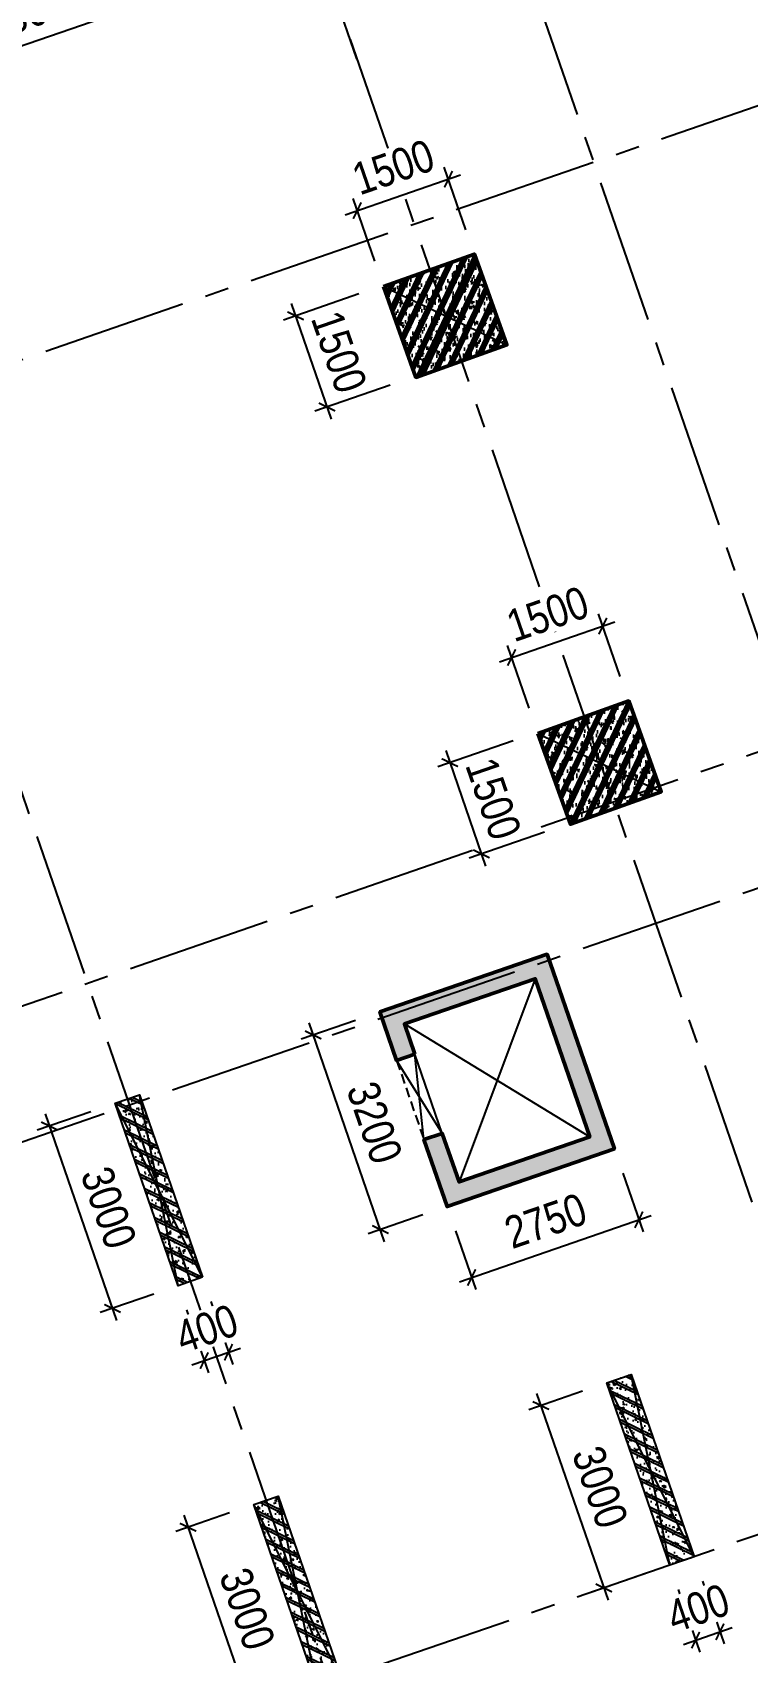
# Model space of a CAD drawing. Header units: millimetres. Extents: x -1534340 to 1713810, y -1348191 to 1114081.
# Drawn here: x 893395 to 904508, y -479346 to -454157 of the extents above; entities that cross this region are included whole.
import ezdxf
from ezdxf.xclip import XClip

# ---------------------------------------------------------------- set-up
doc = ezdxf.new("R2010")
doc.units = ezdxf.units.MM
doc.header["$LTSCALE"] = 100
doc.header["$XCLIPFRAME"] = 0
doc.header["$PDMODE"] = 32
doc.header["$PDSIZE"] = 2.5
for name, pattern in [('CENTER2', [1.125, 0.75, -0.125, 0.125, -0.125]), ('DASHED', [4.5, 3, -1.5]), ('Xref_ST_MBDV Cot vach 30.7.2022$0$DASHDOT', [1, 0.5, -0.25, 0, -0.25])]:
    doc.linetypes.add(name, pattern=pattern)
for name, color, linetype in [('ccu11-Khuat', 9, 'DASHED'), ('ccu11-Manh', 8, 'Continuous'), ('ccu11-Thay', 7, 'Continuous'), ('ccu12-Truc', 13, 'CENTER2'), ('KC2-DIM', 251, 'Continuous'), ('KT-Dim', 8, 'Continuous'), ('Xref.Asix of Basement B2$0$AUDIT_I_220805193045-5', 6, 'Continuous'), ('Xref_ST_MBDV Cot vach 30.7.2022$0$Xref_ST_MBDV Cot vach 30.7.2022|Xref_ST_MBDV Cot vach 30.7.2022|Xref_ST_MBDV Cot vach 30.7.2022|Xref_ST_MBDV Cot vach 30.7.2022|A-WALL-PATT', 251, 'Continuous'), ('Xref_ST_MBDV Cot vach 30.7.2022$0$Xref_ST_MBDV Cot vach 30.7.2022|Xref_ST_MBDV Cot vach 30.7.2022|Xref_ST_MBDV Cot vach 30.7.2022|Xref_ST_MBDV Cot vach 30.7.2022|Site_plot line', 1, 'Xref_ST_MBDV Cot vach 30.7.2022$0$DASHDOT'), ('Xref_ST_MBDV Cot vach 30.7.2022|Xref_ST_MBDV Cot vach 30.7.2022|Xref_ST_MBDV Cot vach 30.7.2022|Xref_ST_MBDV Cot vach 30.7.2022|KC-Betong', 6, 'Continuous')]:
    doc.layers.add(name, color=color, linetype=linetype)
doc.layers.add('KT-Net cot vach', color=6, linetype='Continuous', lineweight=50)
doc.styles.add('Arial Narrow', font='ARIALN.TTF')
doc.dimstyles.new('ccu12-200', dxfattribs={"dimscale": 200, "dimtxt": 2.5, "dimasz": 1, "dimexe": 1, "dimexo": 2, "dimgap": 1, "dimtad": 1, "dimdec": 0, "dimrnd": 5, "dimdsep": 46, "dimtxsty": 'Arial Narrow', "dimblk": 'ARCHTICK', "dimcen": -1, "dimdle": 1, "dimclrd": 256, "dimclre": 256, "dimclrt": 3, "dimadec": 0, "dimazin": 2, "dimtfac": 0.1, "dimtdec": 0, "dimtmove": 0, "dimatfit": 1, "dimldrblk": 'ARCHTICK', "dimfxl": 1, "dimtvp": 0.8333333333333334, "dimtolj": 1, "dimtzin": 12, "dimarcsym": 0})
pattern_1 = [(49.99999999999999, (550, -550), (286.9040730403014, -25.10085399303804), [30, -330]), (355, (550, -550), (-55.50053344520001, 300.8768534800047), [24, -264]), (100.4514, (573.908672, -552.091736), (231.4037526856086, 275.7758168243814), [25.496076, -280.4568448]), (46.18420000000001, (550, -470), (426.8964194502578, -66.20760573160723), [45, -495]), (96.6356, (585.574698, -475.5173228), (373.8650822194813, 389.6471483601767), [38.2441152, -420.6852]), (351.1842, (550, -470), (373.8647780534509, 389.6474403701299), [36, -396]), (21, (590, -490), (238.7628208473847, -161.0475562661355), [30, -330]), (326.0000000000001, (590, -490), (97.32613276863269, 290.0600180187412), [24, -264]), (71.4514, (609.8968932, -503.4206424), (336.089051432596, 129.012198683981), [25.496076, -280.4568448]), (37.50000000000001, (550, -550), (4.863942126916267, 133.1575415325246), [0, -260.8, 0, -268, 0, -265]), (7.499999999999999, (550, -550), (105.2278149768594, 157.7646847529441), [0, -152.8, 0, -254.8, 0, -101]), (327.5, (460.8, -550), (213.5289744689636, -9.021948693751902), [0, -100, 0, -312, 0, -414]), (317.5, (420.8, -550), (233.2744677369545, 40.04199293292709), [0, -130, 0, -207.2, 0, -294]), (45, (550, -550), (-120.2081528017131, 120.2081528017131), []), (45, (550, -501), (-120.2081528017131, 120.2081528017131), [])]
pattern_2 = [(49.99999999999999, (-549.9999999999709, 3049.999999999996), (286.9040730403014, -25.10085399303804), [30, -330]), (355, (-549.9999999999709, 3049.999999999996), (-55.50053344520001, 300.8768534800047), [24, -264]), (100.4514, (-526.0913279999709, 3047.908263999996), (231.4037526856086, 275.7758168243814), [25.496076, -280.4568448]), (46.18420000000001, (-549.9999999999709, 3129.999999999996), (426.8964194502578, -66.20760573160723), [45, -495]), (96.6356, (-514.4253019999708, 3124.482677199996), (373.8650822194813, 389.6471483601767), [38.2441152, -420.6852]), (351.1842, (-549.9999999999709, 3129.999999999996), (373.8647780534509, 389.6474403701299), [36, -396]), (21, (-509.9999999999709, 3109.999999999996), (238.7628208473847, -161.0475562661355), [30, -330]), (326.0000000000001, (-509.9999999999709, 3109.999999999996), (97.32613276863269, 290.0600180187412), [24, -264]), (71.4514, (-490.1031067999709, 3096.579357599996), (336.089051432596, 129.012198683981), [25.496076, -280.4568448]), (37.50000000000001, (-549.9999999999709, 3049.999999999996), (4.863942126916267, 133.1575415325246), [0, -260.8, 0, -268, 0, -265]), (7.499999999999999, (-549.9999999999709, 3049.999999999996), (105.2278149768594, 157.7646847529441), [0, -152.8, 0, -254.8, 0, -101]), (327.5, (-639.1999999999709, 3049.999999999996), (213.5289744689636, -9.021948693751902), [0, -100, 0, -312, 0, -414]), (317.5, (-679.1999999999709, 3049.999999999996), (233.2744677369545, 40.04199293292709), [0, -130, 0, -207.2, 0, -294]), (45, (-549.9999999999709, 3049.999999999996), (-120.2081528017131, 120.2081528017131), []), (45, (-549.9999999999709, 3098.999999999996), (-120.2081528017131, 120.2081528017131), [])]

# ---------------------------------------------------------------- blocks, each defined once
blk = doc.blocks.new('Xref_ST_MBDV Cot vach 30.7.2022$0$Tuong Vay01-flat-1')
at = {"layer": 'Xref_ST_MBDV Cot vach 30.7.2022$0$Xref_ST_MBDV Cot vach 30.7.2022|Xref_ST_MBDV Cot vach 30.7.2022|Xref_ST_MBDV Cot vach 30.7.2022|Xref_ST_MBDV Cot vach 30.7.2022|A-WALL-PATT'}
h = blk.add_hatch(dxfattribs=at)
h.set_pattern_fill('ACET-2D-VATLIEU04', color=256, scale=50, pattern_type=2)
h.set_pattern_definition([(49.99999999999999, (-11139561.83942936, -1407213.44759845), (-225.902473859489, 189.5546824974008), [37.49999998626113, -412.4999998488724]), (355, (-11139561.83942936, -1407213.44759845), (32.12721218541265, 367.2157156157773), [29.99999999490911, -329.9999999440002]), (100.4514, (-11139531.95358936, -1407216.06226845), (-341.2315265778452, -62.9441868767608), [31.87009499667636, -350.57105596344]), (46.18420000000001, (-11139561.83942936, -1407113.44759845), (-319.1804974675179, 306.2520974436775), [56.24999996954708, -618.749999665018]), (96.6356, (-11139517.37105686, -1407120.34425195), (-516.9959221575409, -60.14402179722674), [47.80514400473094, -525.8565000520404]), (351.1842, (-11139561.83942936, -1407113.44759845), (84.74077420309186, 546.3954293043353), [45.00000000792112, -495.0000000871323]), (21, (-11139511.83942936, -1407138.44759845), (-105.6808218676597, 275.3079533968121), [37.49999999934682, -412.499999992815]), (326.0000000000001, (-11139511.83942936, -1407138.44759845), (206.1288045682013, 305.5985201385338), [30.00000001746614, -330.0000001921275]), (71.4514, (-11139486.96831286, -1407155.22340145), (-328.9637652803212, 110.3801005582791), [31.87009499870726, -350.5710559857798]), (37.50000000000001, (-11139561.83942936, -1407213.44759845), (-78.13452938385308, 101.8269011885859), [0, -325.9999998517854, 0, -334.9999998476936, 0, -331.2499998493985]), (7.499999999999999, (-11139561.83942936, -1407213.44759845), (-23.27934638224542, 176.8241910238285), [0, -191.0000000278261, 0, -318.5000000464012, 0, -126.2500000183929]), (327.5, (-11139673.33942936, -1407213.44759845), (71.94441751949489, 112.9301145330537), [0, -125.0000000614986, 0, -390.0000001918756, 0, -517.5000002546042]), (317.5, (-11139723.33942936, -1407213.44759845), (158.0205495897681, 172.4491691102739), [0, -162.4999999478019, 0, -258.9999999168043, 0, -367.4999998819521]), (45, (-11139561.83942936, -1407213.44759845), (-150.2601910028607, 150.2601910026278), []), (45, (-11139561.83942936, -1407152.19759845), (-150.2601910028607, 150.2601910026278), [])])
h.paths.add_polyline_path([(-82665.42454257607, -118500.0088302612), (-81837.41861176863, -121132.0343658989), (-80902.71611081436, -123728.0834242017), (-79862.87874617614, -126283.8385967175), (-78719.63840653747, -128795.0430432414), (-77474.89874527603, -131257.5152608277), (-76130.7324262727, -133667.1548922951), (-74689.37767251953, -136019.9495540815), (-73153.2345392555, -138311.981517314), (-71524.86091735773, -140539.4342316107), (-69806.96827445179, -142698.5986796832), (-68002.4171395041, -144785.8795539467), (-66114.21234000102, -146797.8012427511), (-64145.497998368, -148731.0136179249), (-62099.55229647644, -150582.2976132843), (-59979.78201714717, -152348.5705846979), (-57789.71687134914, -154026.8914431464), (-55533.00362077914, -155614.4655520306), (-53213.40000534989, -157108.6493807235), (-50834.76848621853, -158506.954906286), (-48401.06981415115, -159807.0537564463), (-45916.35643433966, -161006.7810866404), (-43384.76573854871, -162104.1391847725), (-40810.51317570359, -163097.3007977149), (-38197.88523275405, -163984.6121738681), (-35551.23229684308, -164764.5958169776), (-32874.96141154505, -165435.9529462866), (-30173.5289383363, -165997.5656592443), (-27451.44813587703, -166448.4963081502), (-24701.85157574899, -166789.3238736566), (-4396.734290909022, -168938.2567786218), (36420.01678077132, -167648.2249503911), (41836.4863632936, -160718.6374020646), (12445.38596707024, -24367.66042796941), (8472.910947457654, -9248.974452903174), (-4718.707271176856, -5521.400683149928), (-10557.45827306993, -9946.818014640827), (-34021.18647153303, -27848.24941525888), (-39776.65152562223, -32008.57135346811), (-41248.85870469548, -35293.77142358455), (-45787.31564925052, -38574.38242801698), (-49368.4870454669, -38942.00303377653), (-57644.18705056235, -44924.06981060421), (-59844.65461433306, -46601.45355761005), (-61968.93197572604, -48362.30333496258), (-64019.60134904832, -50208.3517090485), (-65993.2459566202, -52136.53199238679), (-67886.59205765836, -54143.61763671576), (-69696.47008413821, -56226.27801198442), (-71419.8706161473, -58381.05012253253), (-73053.93764149398, -60604.33085121214), (-74595.93274202198, -62892.42844269238), (-76043.29574720934, -65241.53179885377), (-77393.615911806, -67647.72832025355), (-78644.64476583898, -70107.01135663176), (-79794.29917307012, -72615.28586126259), (-80840.66479975358, -75168.37520986283), (-81781.99930225872, -77762.02815519366), (-82616.73522835784, -80391.9259061541), (-83343.48262714595, -83053.68931881292), (-83961.03136360087, -85742.88618860021), (-84468.3531336058, -88455.03863057657), (-84864.60300002433, -91185.62932156771), (-85149.1148865223, -93930.11565387133), (-85321.41487544402, -96683.60341540864), (-85381.30445068702, -99529.50948559865), (-85328.50406530127, -102200.8374458619), (-85163.21024433896, -104955.3926120612), (-84885.69993967563, -107700.5945179402), (-84496.42936686985, -110432.1923394061), (-83996.04728951491, -113145.6335586284), (-83385.3738030456, -115836.3975027683)], flags=16)
h.paths.add_polyline_path([(-83625.45879450254, -118780.6341908188), (-82785.20518665202, -121451.592054751), (-81836.67593448795, -124086.0436255364), (-80781.45706173405, -126679.6041032514), (-79621.30565389246, -129227.9548506811), (-78358.15352366865, -131726.8525110248), (-76994.10399421491, -134172.1360737709), (-75531.42839684151, -136559.7338032422), (-73972.56228888594, -138885.6700187323), (-72320.10139823705, -141146.0717144171), (-70576.79730102606, -143337.1750085717), (-68745.55283991061, -145455.3314108832), (-66829.41729043424, -147497.0138977058), (-64831.58128353581, -149458.8227850739), (-62755.37149274349, -151337.4913895966), (-60604.24509477988, -153129.8914679771), (-58381.7840128839, -154833.0384259534), (-56091.68895242736, -156444.0962880657), (-53737.77323871478, -157960.3824199464), (-51323.95646727085, -159379.3719952791), (-48854.25797718205, -160698.7021999834), (-46332.79015832208, -161916.1761666269), (-43763.75160367042, -163029.7666325136), (-41151.42011806555, -164037.6193153583), (-38500.14559506811, -164938.0560009221), (-35814.34277378954, -165729.5773374715), (-33098.48388773762, -166410.8653324069), (-30357.09121792205, -166980.7855469028), (-27594.72956264392, -167438.3889849058), (-24815.98988816142, -167782.8289991841), (-4433.735052675009, -169939.9255319908), (36919.56229590811, -168632.9359166666), (42912.68845487945, -160965.5998827359), (13418.22973546013, -24135.12373521132), (9294.838300889242, -8442.070929647249), (-4925.935208282433, -4423.687328800617), (-11162.76267831214, -9150.82235655561), (-34617.47974592447, -27045.37879939191), (-40579.63196872547, -31355.10398377781), (-42051.83914779872, -34640.30405389448), (-46155.98199344426, -37606.97231750819), (-49737.15338966064, -37974.59292326774), (-58240.31235744618, -44121.0777798905), (-60467.11885703541, -45818.53930653841), (-62622.81900685839, -47605.43596977205), (-64703.8232677374, -49478.79233927629), (-66706.66158131324, -51435.49383058609), (-68628.013630962, -53472.26783320424), (-70464.66541309468, -55585.73726807744), (-72213.55809716694, -57772.38228180911), (-73871.79587351345, -60028.54927773564), (-75436.60120790266, -62350.49395546387), (-76905.37393212318, -64734.34577669739), (-78275.66833624989, -67176.13529814105), (-79545.20269040763, -69671.7966022063), (-80711.86304414831, -72217.17406733404), (-81773.70674647763, -74808.02928769216), (-82728.96568063274, -77440.04813065287), (-83576.04920824617, -80108.84792049509), (-84313.5468179807, -82809.98473610263), (-84940.23047422245, -85538.9608107484), (-85455.05666192248, -88291.23202148662), (-85857.16812421381, -91062.21545574092), (-86145.88844638877, -93847.29761108034), (-86320.75738810934, -96641.83923533), (-86381.51240370423, -99528.87035845965), (-86327.91179009154, -102240.684236032), (-86160.19218073785, -105035.6641918905), (-85878.57688103244, -107821.473743778), (-85483.548480995, -110593.4755141111), (-84975.76463904232, -113347.0545681345), (-84356.0573821161, -116077.6233250971)])
at = {"layer": 'Xref_ST_MBDV Cot vach 30.7.2022$0$Xref_ST_MBDV Cot vach 30.7.2022|Xref_ST_MBDV Cot vach 30.7.2022|Xref_ST_MBDV Cot vach 30.7.2022|Xref_ST_MBDV Cot vach 30.7.2022|Site_plot line', "ltscale": 5000}
blk.add_arc((-17764.15298610739, -99528.87035845988), 69167.3594175971, 126.1463596527413, 263.7926961611879, dxfattribs=at)
blk = doc.blocks.new('_ARCHTICK')
at = {"color": 0, "linetype": 'ByBlock', "const_width": 0.15}
blk.add_lwpolyline([(-0.5, -0.5), (0.5, 0.5)], dxfattribs=at)
blk = doc.blocks.new('*D1116')
at = {"layer": 'Defpoints', "color": 0, "transparency": 16777216}
for p in [(333214.0718389305, -44362.95521297024), (333961.684839245, -46528.39200335834), (325785.2688217285, -49351.28433366482)]:
    blk.add_point(p, dxfattribs=at)
at = {"layer": 'KT-Dim', "lineweight": -2, "transparency": 16777216}
for p, q in [((324848.6057405687, -47251.11673150846), (333403.1219202494, -44297.68602611076)), ((333831.1464655257, -46150.29184072066), (333148.8026520708, -44173.90513165147)), ((325654.7304480092, -48973.18417102714), (324972.3866350279, -46996.79746332993))]:
    blk.add_line(p, q, dxfattribs=at)
at = {"layer": 'KT-Dim', "lineweight": -2, "transparency": 16777216, "xscale": 200, "yscale": 200, "zscale": 200}
for p, rotation in [((333214.0718389304, -44362.95521297038), 19.04713796363416), ((325037.6558218876, -47185.84754464884), 199.0471379636342)]:
    blk.add_blockref('_ARCHTICK', p, dxfattribs=dict(at, rotation=rotation))
at = {"layer": 'KT-Dim', "color": 3, "transparency": 16777216, "insert": (328977.2829341967, -45344.04163537067), "char_height": 500, "attachment_point": 5, "rotation": 19.047137963634164, "style": 'Arial Narrow'}
blk.add_mtext('\\A1;8650', dxfattribs=at)
blk = doc.blocks.new('*D1117')
at = {"layer": 'Defpoints', "color": 0, "transparency": 16777216}
for p in [(336002.5605383844, -43400.23470679068), (336750.1735388605, -45565.67149764695), (333961.684839245, -46528.39200335834)]:
    blk.add_point(p, dxfattribs=at)
at = {"layer": 'KT-Dim', "lineweight": -2, "transparency": 16777216}
for p, q in [((336619.6351651412, -45187.57133500927), (335937.2913515246, -43211.18462547188)), ((333025.0217576114, -44428.22439982976), (336191.6106197031, -43334.96551993118)), ((333831.1464655257, -46150.29184072066), (333148.8026520707, -44173.90513165123))]:
    blk.add_line(p, q, dxfattribs=at)
at = {"layer": 'KT-Dim', "lineweight": -2, "transparency": 16777216, "xscale": 200, "yscale": 200, "zscale": 200}
for p, rotation in [((336002.5605383842, -43400.2347067908), 19.04713796363416), ((333214.0718389303, -44362.95521297015), 199.0471379636342)]:
    blk.add_blockref('_ARCHTICK', p, dxfattribs=dict(at, rotation=rotation))
at = {"layer": 'KT-Dim', "color": 3, "transparency": 16777216, "insert": (334459.7352924449, -43451.23521644156), "char_height": 500, "attachment_point": 5, "rotation": 19.047137963634164, "style": 'Arial Narrow'}
blk.add_mtext('\\A1;2950', dxfattribs=at)
blk = doc.blocks.new('LOI-B2-T1-PN')
at = {"layer": 'KT-Net cot vach'}
h = blk.add_hatch(dxfattribs=at)
h.set_pattern_fill('1BETONG2-BOP', color=250, scale=30, style=0, pattern_type=2)
h.set_pattern_definition([(69.04713795401962, (17329.27607425116, -10971.50260310754), (209.5408150160534, 52.4275389604423), [22.49999999999968, -247.4999999999975]), (14.04713795401967, (17329.27607425116, -10971.50260310754), (-112.9888797136512, 199.7186960031902), [17.99999999999968, -197.9999999999975]), (119.4985379540196, (17346.73780785315, -10967.13364041253), (96.55213107871269, 252.1461576231357), [19.12205699999969, -210.3426335999975]), (65.23133795401962, (17309.69531820295, -10914.78757870855), (318.8479477665745, 57.54985840890612), [33.74999999999937, -371.2499999999949]), (115.6827379540196, (17336.26598341344, -10909.99177388585), (169.6772687876662, 367.7426062021764), [28.6830864, -315.5139]), (10.23133795401963, (17309.69531820295, -10914.78757870855), (169.6769816806724, 367.7427387715611), [26.99999999999998, -296.9999999999997]), (40.04713795401962, (17342.94801941467, -10919.17595678411), (208.685901516953, -55.73324418241951), [22.5, -247.5]), (245.0471379540196, (17342.94801941467, -10919.17595678411), (226.3167839920097, -37.87819630967974), [17.99999999999968, -197.9999999999975]), (90.49853795401852, (17360.33850826649, -10923.8204049003), (206.6892795315937, 173.7225965344256), [19.12205699999998, -210.3426335999998]), (86.54713795401962, (17329.27607425116, -10971.50260310754), (-73.0343233223647, 68.21249018210884), [0, -195.6, 0, -201, 0, -198.75]), (23.54713795401962, (17329.27607425116, -10971.50260310754), (43.13773376636044, 135.5289346431329), [0, -114.6, 0, -191.1, 0, -75.75]), (346.5471379540196, (17266.03882204648, -10993.33514610148), (153.5869696668104, 45.86723397553281), [0, -75, 0, -234, 0, -310.5]), (336.5471379540196, (17237.68130984716, -11003.12552412564), (155.5764329255628, 85.4834131405494), [0, -97.5, 0, -155.4, 0, -220.5]), (334.0471379540196, (17329.27607425116, -10971.50260310754), (55.79802255084359, 114.6421854267248), []), (334.0471379540196, (17317.28286117176, -10936.76465066319), (55.79802255084359, 114.6421854267248), [])])
h.paths.add_polyline_path([(25769.44210547581, -4009.780734042346), (25606.26913840417, -3537.155530718795), (27638.55751273688, -2835.511772305064), (28487.0569414869, -5293.162829644221), (26454.76856718166, -5994.806588023377), (26193.69181985594, -5238.606262686721), (25910.11669785995, -5336.51004292554), (26269.09722542623, -6376.285490257374), (28868.53584372345, -5478.834171400697), (27824.22885449324, -2454.032870068273), (25224.79023616528, -3351.484188966162), (25485.86698347982, -4107.684514281049)])
at = {"layer": 'ccu11-Khuat', "color": 6, "ltscale": 0.5}
blk.add_lwpolyline([(25485.86698347982, -4107.684514281049), (25910.11670713034, -5336.510039724992)], dxfattribs=at)
at = {"layer": 'ccu11-Thay', "color": 6, "ltscale": 0.5}
blk.add_lwpolyline([(26193.69181980845, -5238.606265068287), (25769.44210547581, -4009.780734042346)], dxfattribs=at)
at = {"layer": 'KC2-DIM', "ltscale": 0.5}
for points in [[(27638.55751273688, -2835.511772305064), (26454.76856718166, -5994.806588023377)], [(25606.26913840417, -3537.155530718795), (28487.0569414869, -5293.162829644221)], [(25910.11670713034, -5336.510039724992), (25769.4421047112, -4009.780734306318)], [(25485.86699274881, -4107.68451108085), (26193.69181907922, -5238.606262954941)]]:
    blk.add_lwpolyline(points, dxfattribs=at)
at = {"layer": 'KT-Net cot vach'}
blk.add_lwpolyline([(25769.44210547581, -4009.780734042346), (25606.26913840417, -3537.155530718795), (27638.55751273688, -2835.511772305064), (28487.0569414869, -5293.162829644221), (26454.76856718166, -5994.806588023377), (26193.69181985594, -5238.606262686721), (25910.11669785995, -5336.51004292554), (26269.09722542623, -6376.285490257374), (28868.53584372345, -5478.834171400697), (27824.22885449324, -2454.032870068273), (25224.79023616528, -3351.484188966162), (25485.86698347982, -4107.684514281049)], close=True, dxfattribs=at)
blk = doc.blocks.new('*U157')
h = blk.add_hatch()
h.set_pattern_fill('VATLIEU04', color=250, scale=40, style=0, pattern_type=2)
h.set_pattern_definition(pattern_1)
h.paths.add_polyline_path([(-475, 475), (1025, 475), (1025, -1025), (-475, -1025)])
at = {"color": 6, "ltscale": 0.25}
blk.add_lwpolyline([(-475, 475), (1025, 475), (1025, -1025), (-475, -1025)], close=True, dxfattribs=at)
at = {"layer": 'Defpoints', "linetype": 'ByBlock', "ltscale": 30}
for p, q in [((1025, 475), (-475, -1025)), ((-475, 475), (1025, -1025))]:
    blk.add_line(p, q, dxfattribs=at)
blk = doc.blocks.new('*U151')
h = blk.add_hatch()
h.set_pattern_fill('VATLIEU04', color=250, scale=40, style=0, pattern_type=2)
h.set_pattern_definition(pattern_1)
h.paths.add_polyline_path([(-475, 475), (1025, 475), (1025, -1025), (-475, -1025)])
at = {"color": 6, "ltscale": 0.25}
blk.add_lwpolyline([(-475, 475), (1025, 475), (1025, -1025), (-475, -1025)], close=True, dxfattribs=at)
at = {"layer": 'Defpoints', "linetype": 'ByBlock', "ltscale": 30}
for p, q in [((1025, 475), (-475, -1025)), ((-475, 475), (1025, -1025))]:
    blk.add_line(p, q, dxfattribs=at)
blk = doc.blocks.new('*U341')
h = blk.add_hatch()
h.set_pattern_fill('VATLIEU04', color=250, scale=40, style=0, pattern_type=2)
h.set_pattern_definition(pattern_2)
h.paths.add_polyline_path([(-475, -474.9999999999998), (-75, -475.0000000000038), (-74.9999999999709, 2524.999999999996), (-474.9999999999709, 2525)])
at = {"color": 6, "ltscale": 0.25}
blk.add_lwpolyline([(-475, -474.9999999999998), (-75, -475.0000000000038), (-74.9999999999709, 2524.999999999996), (-474.9999999999709, 2525)], close=True, dxfattribs=at)
at = {"layer": 'Defpoints', "linetype": 'ByBlock', "ltscale": 30}
for p, q in [((-75, -475.0000000000038), (-474.9999999999709, 2525)), ((-475, -474.9999999999998), (-74.9999999999709, 2524.999999999996))]:
    blk.add_line(p, q, dxfattribs=at)
blk = doc.blocks.new('*U147')
h = blk.add_hatch()
h.set_pattern_fill('VATLIEU04', color=250, scale=40, style=0, pattern_type=2)
h.set_pattern_definition(pattern_2)
h.paths.add_polyline_path([(-475, -474.9999999999998), (-75, -475.0000000000038), (-74.9999999999709, 2524.999999999996), (-474.9999999999709, 2525)])
at = {"color": 6, "ltscale": 0.25}
blk.add_lwpolyline([(-475, -474.9999999999998), (-75, -475.0000000000038), (-74.9999999999709, 2524.999999999996), (-474.9999999999709, 2525)], close=True, dxfattribs=at)
at = {"layer": 'Defpoints', "linetype": 'ByBlock', "ltscale": 30}
for p, q in [((-75, -475.0000000000038), (-474.9999999999709, 2525)), ((-475, -474.9999999999998), (-74.9999999999709, 2524.999999999996))]:
    blk.add_line(p, q, dxfattribs=at)
blk = doc.blocks.new('MBDV-B1-T1-PN')
at = {"layer": 'KT-Net cot vach', "rotation": 19.6849732125525}
for name, p in [('*U151', (25888.18390325899, 7638.490352074732, -5.460168145715594e-05)), ('*U157', (28286.79614176205, 690.9878537511686))]:
    blk.add_blockref(name, p, dxfattribs=at)
at = {"layer": 'Xref.Asix of Basement B2$0$AUDIT_I_220805193045-5', "linetype": 'ByBlock', "xscale": -0.9999999999999996, "rotation": 19.04713795400157}
blk.add_blockref('*U147', (29502.41619351669, -11528.16849046061), dxfattribs=at)
at = {"layer": 'Xref_ST_MBDV Cot vach 30.7.2022|Xref_ST_MBDV Cot vach 30.7.2022|Xref_ST_MBDV Cot vach 30.7.2022|Xref_ST_MBDV Cot vach 30.7.2022|KC-Betong', "linetype": 'ByBlock', "xscale": -0.9999999999999996, "rotation": 19.04713795400157}
for p in [(21866.08068438037, -7182.322219422087), (24019.96383572998, -13420.9749081356)]:
    blk.add_blockref('*U341', p, dxfattribs=at)
blk = doc.blocks.new('*D1064')
at = {"layer": 'Defpoints', "color": 0, "ltscale": 0.5, "transparency": 16777216}
for p in [(900262.047060218, -457603.7388486747), (898844.171450244, -458093.2577498833)]:
    blk.add_point(p, dxfattribs=at)
at = {"layer": 'KC2-DIM', "lineweight": -2, "ltscale": 0.5, "transparency": 16777216}
for p, q in [((898252.8184700891, -456993.2696470381), (900048.7942427229, -456373.212372174)), ((900131.5086865624, -457225.6386860149), (899794.4749745652, -456249.431477672)), ((898713.6330765884, -457715.1575872235), (898376.5993645912, -456738.9503788804))]:
    blk.add_line(p, q, dxfattribs=at)
at = {"layer": 'KC2-DIM', "lineweight": -2, "ltscale": 0.5, "transparency": 16777216, "xscale": 200, "yscale": 200, "zscale": 200}
for p, rotation in [((899859.744161393, -456438.4815590018), 19.04713795399314), ((898441.868551419, -456928.0004602103), 199.0471379539931)]:
    blk.add_blockref('_ARCHTICK', p, dxfattribs=dict(at, rotation=rotation))
at = {"layer": 'KC2-DIM', "color": 3, "ltscale": 0.5, "transparency": 16777216, "insert": (899002.2254602662, -456252.8812661419), "char_height": 500, "attachment_point": 5, "rotation": 19.04713795399314, "style": 'Arial Narrow', "bg_fill": 3, "box_fill_scale": 1.1, "bg_fill_color": 256, "bg_fill_true_color": 13158600, "bg_fill_transparency": 0}
blk.add_mtext('\\A1;1500', dxfattribs=at)
at = {"layer": 'Defpoints', "color": 0, "ltscale": 0.5, "transparency": 16777216}
blk.add_point((899859.744161393, -456438.4815590018), dxfattribs=at)
blk = doc.blocks.new('*D1065')
at = {"layer": 'Defpoints', "color": 0, "ltscale": 0.5, "transparency": 16777216}
for p in [(898844.171450244, -458093.2577498832), (899333.6903514526, -459511.1333598574)]:
    blk.add_point(p, dxfattribs=at)
at = {"layer": 'KC2-DIM', "lineweight": -2, "ltscale": 0.5, "transparency": 16777216}
for p, q in [((898466.0712875843, -458223.7961235389), (897294.145610049, -458628.4012707955)), ((897417.9265045511, -458374.0820026378), (898037.9837794153, -460170.0577752717)), ((898955.5901887928, -459641.671733513), (897783.6645112575, -460046.2768807696))]:
    blk.add_line(p, q, dxfattribs=at)
at = {"layer": 'KC2-DIM', "lineweight": -2, "ltscale": 0.5, "transparency": 16777216, "xscale": 200, "yscale": 200, "zscale": 200}
for p, rotation in [((897483.1956913789, -458563.1320839677), 109.0471379539931), ((897972.7145925874, -459981.0076939418), 289.0471379539931)]:
    blk.add_blockref('_ARCHTICK', p, dxfattribs=dict(at, rotation=rotation))
at = {"layer": 'KC2-DIM', "color": 3, "ltscale": 0.5, "transparency": 16777216, "insert": (898158.3148854472, -459123.4889928148), "char_height": 500, "attachment_point": 5, "rotation": 289.0471379539931, "style": 'Arial Narrow', "bg_fill": 3, "box_fill_scale": 1.1, "bg_fill_color": 256, "bg_fill_true_color": 13158600, "bg_fill_transparency": 0}
blk.add_mtext('\\A1;1500', dxfattribs=at)
at = {"layer": 'Defpoints', "color": 0, "ltscale": 0.5, "transparency": 16777216}
blk.add_point((897972.7145925874, -459981.0076939418), dxfattribs=at)
blk = doc.blocks.new('*D1026')
at = {"layer": 'Defpoints', "color": 0, "ltscale": 0.5, "transparency": 16777216}
for p in [(902660.6592987212, -464551.2413469983), (901242.783688747, -465040.7602482068)]:
    blk.add_point(p, dxfattribs=at)
at = {"layer": 'KC2-DIM', "lineweight": -2, "ltscale": 0.5, "transparency": 16777216}
for p, q in [((902530.1209250656, -464173.1411843385), (902193.0872130684, -463196.9339759955)), ((900651.4307085921, -463940.7721453618), (902447.4064812261, -463320.7148704976)), ((901112.2453150913, -464662.660085547), (900775.2116030941, -463686.4528772041))]:
    blk.add_line(p, q, dxfattribs=at)
at = {"layer": 'KC2-DIM', "lineweight": -2, "ltscale": 0.5, "transparency": 16777216, "xscale": 200, "yscale": 200, "zscale": 200}
for p, rotation in [((902258.3563998962, -463385.9840573254), 19.04713795399314), ((900840.480789922, -463875.5029585339), 199.0471379539931)]:
    blk.add_blockref('_ARCHTICK', p, dxfattribs=dict(at, rotation=rotation))
at = {"layer": 'KC2-DIM', "color": 3, "ltscale": 0.5, "transparency": 16777216, "insert": (901400.837698769, -463200.3837644657), "char_height": 500, "attachment_point": 5, "rotation": 19.04713795399314, "style": 'Arial Narrow', "bg_fill": 3, "box_fill_scale": 1.1, "bg_fill_color": 256, "bg_fill_true_color": 13158600, "bg_fill_transparency": 0}
blk.add_mtext('\\A1;1500', dxfattribs=at)
at = {"layer": 'Defpoints', "color": 0, "ltscale": 0.5, "transparency": 16777216}
blk.add_point((902258.3563998962, -463385.9840573254), dxfattribs=at)
blk = doc.blocks.new('*D1027')
at = {"layer": 'Defpoints', "color": 0, "ltscale": 0.5, "transparency": 16777216}
for p in [(901242.783688747, -465040.7602482068), (901732.3025899555, -466458.6358581809)]:
    blk.add_point(p, dxfattribs=at)
at = {"layer": 'KC2-DIM', "lineweight": -2, "ltscale": 0.5, "transparency": 16777216}
for p, q in [((900864.6835260872, -465171.2986218624), (899692.7578485521, -465575.9037691189)), ((899816.5387430543, -465321.5845009612), (900436.5960179183, -467117.5602735952)), ((901354.2024272957, -466589.1742318365), (900182.2767497606, -466993.7793790931))]:
    blk.add_line(p, q, dxfattribs=at)
at = {"layer": 'KC2-DIM', "lineweight": -2, "ltscale": 0.5, "transparency": 16777216, "xscale": 200, "yscale": 200, "zscale": 200}
for p, rotation in [((899881.807929882, -465510.6345822911), 109.0471379539931), ((900371.3268310905, -466928.5101922653), 289.0471379539931)]:
    blk.add_blockref('_ARCHTICK', p, dxfattribs=dict(at, rotation=rotation))
at = {"layer": 'KC2-DIM', "color": 3, "ltscale": 0.5, "transparency": 16777216, "insert": (900556.9271239502, -466070.9914911382), "char_height": 500, "attachment_point": 5, "rotation": 289.0471379539931, "style": 'Arial Narrow', "bg_fill": 3, "box_fill_scale": 1.1, "bg_fill_color": 256, "bg_fill_true_color": 13158600, "bg_fill_transparency": 0}
blk.add_mtext('\\A1;1500', dxfattribs=at)
at = {"layer": 'Defpoints', "color": 0, "ltscale": 0.5, "transparency": 16777216}
blk.add_point((900371.3268310905, -466928.5101922653), dxfattribs=at)
blk = doc.blocks.new('*D1093')
at = {"layer": 'Defpoints', "color": 0, "ltscale": 0.5, "transparency": 16777216}
for p in [(896835.6023519574, -477044.4809131956), (897814.6401543748, -479880.2321331437), (896791.745620568, -480233.3845568959)]:
    blk.add_point(p, dxfattribs=at)
at = {"layer": 'KC2-DIM', "lineweight": -2, "ltscale": 0.5, "transparency": 16777216}
for p, q in [((896457.5021892976, -477175.0192868513), (895623.6577368206, -477462.9025237758)), ((895747.4386313227, -477208.583255618), (896857.0148073959, -480422.4346382258)), ((897436.539991715, -480010.7705067994), (896602.6955392382, -480298.6537437238))]:
    blk.add_line(p, q, dxfattribs=at)
at = {"layer": 'KC2-DIM', "lineweight": -2, "ltscale": 0.5, "transparency": 16777216, "xscale": 200, "yscale": 200, "zscale": 200}
for p, rotation in [((895812.7078181505, -477397.6333369479), 109.0471379540027), ((896791.745620568, -480233.3845568959), 289.0471379540026)]:
    blk.add_blockref('_ARCHTICK', p, dxfattribs=dict(at, rotation=rotation))
at = {"layer": 'KC2-DIM', "color": 3, "ltscale": 0.5, "transparency": 16777216, "insert": (896732.5864628232, -478666.9280507819), "char_height": 500, "attachment_point": 5, "rotation": 289.04713795400266, "style": 'Arial Narrow', "bg_fill": 3, "box_fill_scale": 1.1, "bg_fill_color": 256, "bg_fill_true_color": 13158600, "bg_fill_transparency": 0}
blk.add_mtext('\\A1;3000', dxfattribs=at)
blk = doc.blocks.new('*D999')
at = {"layer": 'Defpoints', "color": 0, "ltscale": 0.5, "transparency": 16777216}
for p in [(902318.0547097439, -475151.6744955207), (903297.0925121616, -477987.4257154687), (902274.1979783545, -478340.5781392211)]:
    blk.add_point(p, dxfattribs=at)
at = {"layer": 'KC2-DIM', "lineweight": -2, "ltscale": 0.5, "transparency": 16777216}
for p, q in [((901939.9545470842, -475282.2128691764), (901106.1100946071, -475570.0961061008)), ((901229.8909891092, -475315.7768379431), (902339.4671651823, -478529.6282205509)), ((902918.9923495018, -478117.9640891243), (902085.1478970246, -478405.8473260489))]:
    blk.add_line(p, q, dxfattribs=at)
at = {"layer": 'KC2-DIM', "lineweight": -2, "ltscale": 0.5, "transparency": 16777216, "xscale": 200, "yscale": 200, "zscale": 200}
for p, rotation in [((901295.160175937, -475504.826919273), 109.0471379540027), ((902274.1979783545, -478340.5781392211), 289.0471379540026)]:
    blk.add_blockref('_ARCHTICK', p, dxfattribs=dict(at, rotation=rotation))
at = {"layer": 'KC2-DIM', "color": 3, "ltscale": 0.5, "transparency": 16777216, "insert": (902215.0388206098, -476774.121633107), "char_height": 500, "attachment_point": 5, "rotation": 289.04713795400266, "style": 'Arial Narrow', "bg_fill": 3, "box_fill_scale": 1.1, "bg_fill_color": 256, "bg_fill_true_color": 13158600, "bg_fill_transparency": 0}
blk.add_mtext('\\A1;3000', dxfattribs=at)
blk = doc.blocks.new('*D1000')
at = {"layer": 'Defpoints', "color": 0, "ltscale": 0.5, "transparency": 16777216}
for p in [(903297.0926072556, -477987.4261848631), (903675.1926748212, -477856.887341813)]:
    blk.add_point(p, dxfattribs=at)
at = {"layer": 'KC2-DIM', "lineweight": -2, "ltscale": 0.5, "transparency": 16777216}
for p, q in [((903805.7314972144, -478234.9873495467), (904142.8159649684, -479211.3378139393)), ((903427.6314296487, -478365.5261925968), (903764.7158974027, -479341.8766569893)), ((903510.3964823392, -479218.0960643189), (904266.5965576387, -478957.0183988758))]:
    blk.add_line(p, q, dxfattribs=at)
at = {"layer": 'KC2-DIM', "lineweight": -2, "ltscale": 0.5, "transparency": 16777216, "xscale": 200, "yscale": 200, "zscale": 200}
for p, rotation in [((903699.4464862061, -479152.8266531224), 199.0472059538776), ((904077.5465537718, -479022.2878100724), 19.04720595387755)]:
    blk.add_blockref('_ARCHTICK', p, dxfattribs=dict(at, rotation=rotation))
at = {"layer": 'KC2-DIM', "color": 3, "ltscale": 0.5, "transparency": 16777216, "insert": (903739.9151130889, -478657.1976644727), "char_height": 500, "attachment_point": 5, "rotation": 19.047205953877548, "style": 'Arial Narrow', "bg_fill": 3, "box_fill_scale": 1.1, "bg_fill_color": 256, "bg_fill_true_color": 13158600, "bg_fill_transparency": 0}
blk.add_mtext('\\A1;400', dxfattribs=at)
at = {"layer": 'Defpoints', "color": 0, "ltscale": 0.5, "transparency": 16777216}
blk.add_point((904077.5465537718, -479022.2878100724), dxfattribs=at)
blk = doc.blocks.new('*D1001')
at = {"layer": 'Defpoints', "color": 0, "ltscale": 0.5, "transparency": 16777216}
for p in [(894681.7191866371, -470805.8282293053), (895660.7569890548, -473641.5794492535), (894637.8624552481, -473994.7318730057)]:
    blk.add_point(p, dxfattribs=at)
at = {"layer": 'KC2-DIM', "lineweight": -2, "ltscale": 0.5, "transparency": 16777216}
for p, q in [((894303.6190239773, -470936.366602961), (893469.7745715007, -471224.2498398854)), ((893593.5554660028, -470969.9305717277), (894703.131642076, -474183.7819543355)), ((895282.6568263951, -473772.1178229091), (894448.8123739182, -474060.0010598336))]:
    blk.add_line(p, q, dxfattribs=at)
at = {"layer": 'KC2-DIM', "lineweight": -2, "ltscale": 0.5, "transparency": 16777216, "xscale": 200, "yscale": 200, "zscale": 200}
for p, rotation in [((893658.8246528306, -471158.9806530576), 109.0471379540027), ((894637.8624552481, -473994.7318730057), 289.0471379540026)]:
    blk.add_blockref('_ARCHTICK', p, dxfattribs=dict(at, rotation=rotation))
at = {"layer": 'KC2-DIM', "color": 3, "ltscale": 0.5, "transparency": 16777216, "insert": (894578.7032975032, -472428.2753668915), "char_height": 500, "attachment_point": 5, "rotation": 289.04713795400266, "style": 'Arial Narrow', "bg_fill": 3, "box_fill_scale": 1.1, "bg_fill_color": 256, "bg_fill_true_color": 13158600, "bg_fill_transparency": 0}
blk.add_mtext('\\A1;3000', dxfattribs=at)
blk = doc.blocks.new('*D1002')
at = {"layer": 'Defpoints', "color": 0, "ltscale": 0.5, "transparency": 16777216}
for p in [(896038.8571517145, -473511.0410755978), (895660.7570841489, -473641.5799186478)]:
    blk.add_point(p, dxfattribs=at)
at = {"layer": 'KC2-DIM', "lineweight": -2, "ltscale": 0.5, "transparency": 16777216}
for p, q in [((895791.295906542, -474019.6799263816), (896128.380374296, -474996.0303907738)), ((896169.3959741076, -473889.1410833315), (896506.4804418616, -474865.4915477238)), ((895874.0609592325, -474872.2497981035), (896630.2610345319, -474611.1721326605))]:
    blk.add_line(p, q, dxfattribs=at)
at = {"layer": 'KC2-DIM', "lineweight": -2, "ltscale": 0.5, "transparency": 16777216, "xscale": 200, "yscale": 200, "zscale": 200}
for p, rotation in [((896441.211030665, -474676.441543857), 19.04720595387755), ((896063.1109630994, -474806.980386907), 199.0472059538776)]:
    blk.add_blockref('_ARCHTICK', p, dxfattribs=dict(at, rotation=rotation))
at = {"layer": 'KC2-DIM', "color": 3, "ltscale": 0.5, "transparency": 16777216, "insert": (896103.579589982, -474311.3513982572), "char_height": 500, "attachment_point": 5, "rotation": 19.047205953877548, "style": 'Arial Narrow', "bg_fill": 3, "box_fill_scale": 1.1, "bg_fill_color": 256, "bg_fill_true_color": 13158600, "bg_fill_transparency": 0}
blk.add_mtext('\\A1;400', dxfattribs=at)
at = {"layer": 'Defpoints', "color": 0, "ltscale": 0.5, "transparency": 16777216}
blk.add_point((896441.211030665, -474676.441543857), dxfattribs=at)
blk = doc.blocks.new('*D1086')
at = {"layer": 'Defpoints', "color": 0, "ltscale": 0.5, "transparency": 16777216}
for p in [(902437.3040631533, -471513.5733983107), (899837.8654448563, -472411.0247171675), (902818.1591175852, -472616.7077028267)]:
    blk.add_point(p, dxfattribs=at)
at = {"layer": 'KC2-DIM', "lineweight": -2, "ltscale": 0.5, "transparency": 16777216}
for p, q in [((902567.8424368051, -471891.6735609719), (902883.428304411, -472805.7577841572)), ((900029.6704179576, -473579.4282085092), (903007.2091989156, -472551.4385160008)), ((899968.4038185081, -472789.1248798287), (900283.989686114, -473703.209103014))]:
    blk.add_line(p, q, dxfattribs=at)
at = {"layer": 'KC2-DIM', "lineweight": -2, "ltscale": 0.5, "transparency": 16777216, "xscale": 200, "yscale": 200, "zscale": 200}
for p, rotation in [((902818.1591175852, -472616.7077028267), 19.04713795341317), ((900218.7204992882, -473514.1590216834), 199.0471379534132)]:
    blk.add_blockref('_ARCHTICK', p, dxfattribs=dict(at, rotation=rotation))
at = {"layer": 'KC2-DIM', "color": 3, "ltscale": 0.5, "transparency": 16777216, "insert": (901369.8589123011, -472635.0736187894), "char_height": 500, "attachment_point": 5, "rotation": 19.047137953413177, "style": 'Arial Narrow', "bg_fill": 3, "box_fill_scale": 1.1, "bg_fill_color": 256, "bg_fill_true_color": 13158600, "bg_fill_transparency": 0}
blk.add_mtext('\\A1;2750', dxfattribs=at)
blk = doc.blocks.new('*D1087')
at = {"layer": 'Defpoints', "color": 0, "ltscale": 0.5, "transparency": 16777216}
for p in [(898793.5584556047, -469386.2234158729), (897757.9344043554, -469743.7706817029), (899837.8654448565, -472411.0247171675)]:
    blk.add_point(p, dxfattribs=at)
at = {"layer": 'KC2-DIM', "lineweight": -2, "ltscale": 0.5, "transparency": 16777216}
for p, q in [((898415.4582929449, -469516.7617895287), (897568.8843230255, -469809.0398685308)), ((898867.510580435, -472957.6220643274), (897692.6652175275, -469554.720600373)), ((899459.7652821967, -472541.5630908232), (898613.1913122772, -472833.8411698254))]:
    blk.add_line(p, q, dxfattribs=at)
at = {"layer": 'KC2-DIM', "lineweight": -2, "ltscale": 0.5, "transparency": 16777216, "xscale": 200, "yscale": 200, "zscale": 200}
for p, rotation in [((897757.9344043554, -469743.7706817029), 109.0471379540144), ((898802.2413936071, -472768.5719829975), 289.0471379540144)]:
    blk.add_blockref('_ARCHTICK', p, dxfattribs=dict(at, rotation=rotation))
at = {"layer": 'KC2-DIM', "color": 3, "ltscale": 0.5, "transparency": 16777216, "insert": (898710.4476424452, -471107.5904362102), "char_height": 500, "attachment_point": 5, "rotation": 289.04713795401443, "style": 'Arial Narrow', "bg_fill": 3, "box_fill_scale": 1.1, "bg_fill_color": 256, "bg_fill_true_color": 13158600, "bg_fill_transparency": 0}
blk.add_mtext('\\A1;3200', dxfattribs=at)
blk = doc.blocks.new('Grid-ST-flat-3')
at = {"layer": 'ccu12-Truc', "ltscale": 30}
for p, q in [((369404.6687134802, -36752.13820029161), (304555.4537775333, -59141.20830987487)), ((335415.1609209012, -41698.85077767866), (354504.452659484, -96990.36475386203)), ((332626.6722212732, -42661.57128335355), (351715.9639600301, -97953.08526004129)), ((324450.2562037199, -45484.46361355274), (343539.5479429879, -100775.9775917197)), ((348389.8671523775, -54057.70604856691), (307655.7401533651, -68121.08717252291)), ((349042.5590209737, -55948.20686175593), (308308.4320219612, -70011.58798571193)), ((352142.8453968058, -64928.08572440385), (311408.7183977929, -78991.46684835991))]:
    blk.add_line(p, q, dxfattribs=at)
at = {"layer": 'KT-Dim'}
for base, p1, p2, picture, middle in [((336002.5605383844, -43400.23470679068), (333961.6848392449, -46528.39200335834), (336750.1735388604, -45565.67149764695), '*D1117', (334459.735292445, -43451.23521644148)), ((333214.0718389305, -44362.95521297024), (325785.2688217284, -49351.28433366481), (333961.6848392449, -46528.39200335834), '*D1116', (328977.2829341967, -45344.04163537061))]:
    dim = blk.add_linear_dim(base=base, p1=p1, p2=p2, angle=19.04713796308996, dimstyle='ccu12-200', dxfattribs=at)
    dim.commit()
    dim.dimension.update_dxf_attribs({"geometry": picture, "text_midpoint": middle})

msp = doc.modelspace()

# ---------------------------------------------------------------- block references
ref = msp.add_blockref('Xref_ST_MBDV Cot vach 30.7.2022$0$Tuong Vay01-flat-1', (942937.7587098863, -339010.0912266203))
XClip(ref).set_block_clipping_path([(-91541.67363452361, -190955.66829734467), (52438.32550173579, -76158.0499385341)])
for name, p in [('Grid-ST-flat-3', (564606.1853842187, -408415.083977497)), ('LOI-B2-T1-PN', (873568.7682194301, -466034.7392269101)), ('LOI-B2-T1-PN', (873568.76821943, -466034.7392269101))]:
    msp.add_blockref(name, p)
at = {"layer": 'ccu11-Manh'}
msp.add_blockref('MBDV-B1-T1-PN', (873568.7682194301, -466034.7392269101), dxfattribs=at)

# ---------------------------------------------------------------- next in the draw order: dimensions: what is measured, and where the dimension line sits
at = {"layer": 'KC2-DIM', "ltscale": 0.5}
for base, p1, p2, angle, picture, middle in [((899859.744161393, -456438.4815590018, -5.460132753908769e-05), (898844.1714502439, -458093.2577498832, -5.460168157140656e-05), (900262.047060218, -457603.7388486747, -5.460168157140669e-05), 19.047137953993147, '*D1064', (899150.8063564061, -456683.2410096059, -5.460132753908769e-05)), ((902258.3563998962, -463385.9840573254), (901242.783688747, -465040.7602482068), (902660.6592987211, -464551.2413469983), 19.047137953991044, '*D1026', (901549.418594909, -463630.7435079296))]:
    dim = msp.add_linear_dim(base=base, p1=p1, p2=p2, angle=angle, dimstyle='ccu12-200', override={"dimfxl": 150, "dimtfill": 1}, dxfattribs=at)
    dim.commit()
    dim.dimension.update_dxf_attribs({"geometry": picture, "text_midpoint": middle, "dimtype": 161})
for p1, p2, distance, picture, middle in [((894681.7191866372, -470805.8282293053), (895660.7569890547, -473641.5794492534), -1082.141331663077, '*D1001', (894578.7032975032, -472428.2753668915)), ((899837.8654448562, -472411.0247171674), (902437.3040631532, -471513.5733983107), -1167.028648442872, '*D1086', (901369.8589123011, -472635.0736187894)), ((902318.0547097439, -475151.6744955205), (903297.0925121615, -477987.4257154686), -1082.1413316634828, '*D999', (902215.0388206098, -476774.121633107)), ((896835.6023519572, -477044.4809131955), (897814.6401543748, -479880.2321331436), -1082.141331663187, '*D1093', (896732.5864628232, -478666.9280507819))]:
    dim = msp.add_aligned_dim(p1=p1, p2=p2, distance=distance, dimstyle='ccu12-200', override={"dimfxl": 150, "dimtfill": 1}, dxfattribs=at)
    dim.commit()
    dim.dimension.update_dxf_attribs({"geometry": picture, "text_midpoint": middle})

# ---------------------------------------------------------------- next in the draw order: dimensions: what is measured, and where the dimension line sits
for base, p1, p2, angle, picture, middle in [((897972.7145925874, -459981.0076939418, -5.460132753908769e-05), (898844.1714502439, -458093.2577498832, -5.460168157140656e-05), (899333.6903514524, -459511.1333598574, -5.460168157357346e-05), 289.04713795399243, '*D1065', (897727.9551419832, -459272.0698889547, -5.460132753908769e-05)), ((900371.3268310905, -466928.5101922653), (901242.783688747, -465040.7602482068), (901732.3025899555, -466458.6358581809), 289.04713795399385, '*D1027', (900126.5673804863, -466219.5723872782)), ((896441.211030665, -474676.441543857), (895660.7570841488, -473641.5799186478), (896038.8571517145, -473511.0410755978), 19.047205953877544, '*D1002', (896252.1609968821, -474741.710965382)), ((904077.5465537718, -479022.2878100724), (903297.0926072556, -477987.426184863), (903675.1926748212, -477856.887341813), 19.047205953877544, '*D1000', (903888.496519989, -479087.5572315974))]:
    dim = msp.add_linear_dim(base=base, p1=p1, p2=p2, angle=angle, dimstyle='ccu12-200', override={"dimfxl": 150, "dimtfill": 1}, dxfattribs=at)
    dim.commit()
    dim.dimension.update_dxf_attribs({"geometry": picture, "text_midpoint": middle, "dimtype": 161})
dim = msp.add_aligned_dim(p1=(899837.8654448563, -472411.0247171674), p2=(898793.5584556046, -469386.223415873), distance=1095.6081520453813, dimstyle='ccu12-200', override={"dimfxl": 150, "dimtfill": 1}, dxfattribs=at)
dim.commit()
dim.dimension.update_dxf_attribs({"geometry": '*D1087', "text_midpoint": (898710.4476424452, -471107.5904362102)})

doc.saveas('drawing.dxf')
